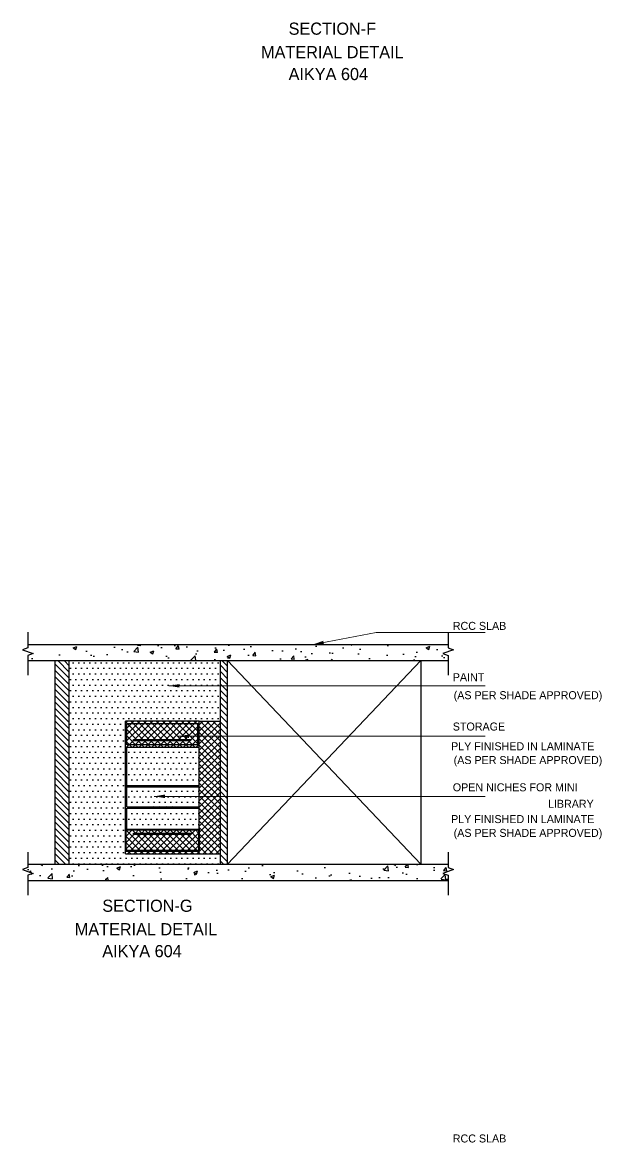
# Model space of a CAD drawing. Header units: millimetres. Extents: x -184691 to 158232, y -112569 to 33289.
# Drawn here: x -18979 to -10741, y -93144 to -77219 of the extents above; entities that cross this region are included whole.
import ezdxf

# ---------------------------------------------------------------- set-up
doc = ezdxf.new("R2010")
doc.units = ezdxf.units.MM
doc.header["$LTSCALE"] = 10
for name, color, linetype in [('A--HATCH-1', 8, 'Continuous'), ('A--SPACEREF', 3, 'Continuous'), ('DIMM-1', 1, 'Continuous')]:
    doc.layers.add(name, color=color, linetype=linetype)
doc.styles.add('ISO', font='isocp2.shx', dxfattribs={"width": 0.8})
doc.dimstyles.new('A-DIM-100', dxfattribs={"dimscale": 100, "dimtxt": 2.25, "dimasz": 1.5, "dimexe": 1, "dimexo": 0.5, "dimgap": 0, "dimtad": 0, "dimdec": 0, "dimzin": 12, "dimdsep": 46, "dimtxsty": 'ISO', "dimblk": 'ARCHTICK', "dimcen": 1, "dimdle": 1, "dimclrd": 8, "dimclre": 8, "dimclrt": 256, "dimadec": 0, "dimazin": 3, "dimtfac": 1, "dimtdec": 0, "dimtmove": 1, "dimatfit": 2, "dimfxl": 1, "dimtvp": 0.75, "dimtolj": 1, "dimtzin": 12, "dimlwd": 18, "dimlwe": 18, "dimarcsym": 0})
pattern_1 = [(0, (-313135.76, -77113.61), (39.6875, 79.375), [0, -79.375])]
pattern_2 = [(45, (-313135.76, -77113.61), (-44.90128, 44.90128), []), (135, (-313135.76, -77113.61), (-44.90128, -44.90128), [])]

# ---------------------------------------------------------------- blocks, each defined once
blk = doc.blocks.new('_ArchTick')
at = {"color": 0, "const_width": 0.15}
blk.add_lwpolyline([(-0.5, -0.5), (0.5, 0.5)], dxfattribs=at)

msp = doc.modelspace()

# ---------------------------------------------------------------- hatches: boundary and pattern name
h = msp.add_hatch()
h.set_pattern_fill('AR-CONC', color=256, scale=3, style=0)
h.set_pattern_definition([(50, (-313135.76, -77113.6), (546.554, -47.81726), [57.15, -628.65]), (355, (-313135.76, -77113.6), (-105.7285, 573.1699), [45.72, -502.92]), (100.451, (-313090.2, -77117.6), (440.8275, 525.3501), [48.57, -534.27]), (46.1842, (-313135.76, -76961.2), (813.2371, -126.127), [85.725, -942.975]), (96.6356, (-313068, -76971.7), (712.2127, 742.2767), [72.855, -801.405]), (351.184, (-313135.8, -76961.2), (712.2138, 742.2754), [68.58, -754.38]), (21, (-313059.56, -76999.3), (454.84464, -306.79656), [57.15, -628.65]), (326, (-313059.56, -76999.3), (185.4061, 552.5639), [45.72, -502.92]), (71.4514, (-313021.66, -77024.9), (640.2495, 245.7686), [48.57, -534.27]), (37.5, (-313135.76, -77113.6), (9.26581, 253.66512), [0, -496.824, 0, -510.54, 0, -504.825]), (7.5, (-313135.76, -77113.6), (200.45899, 300.54172), [0, -291.084, 0, -485.394, 0, -192.405]), (327.5, (-313305.69, -77113.6), (406.77179, -17.18623), [0, -190.5, 0, -594.36, 0, -788.67]), (317.5, (-313381.9, -77113.6), (444.38754, 76.27947), [0, -247.65, 0, -394.716, 0, -560.07])])
h.paths.add_polyline_path([(-12847.3, -86136.2), (-12923.1, -86108.6), (-12923.1, -86061.6), (-18903.5, -86061.6), (-18903.5, -86108.6), (-18979.3, -86136.2), (-18827.6, -86191.4), (-18903.5, -86219), (-18903.5, -86290.2), (-12923.1, -86290.2), (-12923.1, -86219), (-12998.9, -86191.4)])
h.paths.add_polyline_path([(-12923.1, -89343.6), (-12998.9, -89316), (-12847.3, -89260.8), (-12923.1, -89233.2), (-12923.1, -89186.2), (-18903.5, -89186.2), (-18903.5, -89233.2), (-18979.3, -89260.8), (-18827.6, -89316), (-18903.5, -89343.6), (-18903.5, -89417.4), (-12923.1, -89417.4)])
h = msp.add_hatch()
h.set_pattern_fill('DOTS', color=256, scale=50, style=0)
h.set_pattern_definition(pattern_1)
h.paths.add_polyline_path([(-16163.3, -86290.2), (-18313.3, -86290.2), (-18313.3, -89186.2), (-16163.3, -89186.2), (-16163.3, -89036.2), (-16463.3, -89036.2), (-17513.3, -89036.2), (-17513.3, -87150.2), (-16463.3, -87150.2), (-16163.3, -87150.2)])
h = msp.add_hatch()
h.set_pattern_fill('ANSI37', color=256, scale=20, style=0)
h.set_pattern_definition(pattern_2)
h.paths.add_polyline_path([(-16163.3, -87150.2), (-16463.3, -87150.2), (-16463.3, -89036.2), (-16163.3, -89036.2)])
h.paths.add_polyline_path([(-16463.3, -87150.2), (-17513.3, -87150.2), (-17513.3, -88688.2), (-17493.3, -88688.2), (-17493.3, -88388.2), (-16463.3, -88388.2), (-16463.3, -88368.2), (-17493.3, -88368.2), (-17493.3, -88088.2), (-16463.3, -88088.2), (-16463.3, -88068.2), (-17493.3, -88068.2), (-17493.3, -87526.2), (-16463.3, -87526.2), (-16463.3, -87488.2), (-17493.3, -87488.2), (-17493.3, -87188.2), (-16463.3, -87188.2)])
h.paths.add_polyline_path([(-16463.3, -89000.2), (-17513.3, -89000.2), (-17513.3, -89036.2), (-16463.3, -89036.2)])
h.paths.add_polyline_path([(-16473.3, -88698.2), (-17503.3, -88698.2), (-17503.3, -88990.2), (-16473.3, -88990.2)])
h.paths.add_polyline_path([(-16590.1, -88765.2), (-17096.4, -88765.2), (-17399.9, -88765.2), (-17399.9, -88744.2), (-16800.2, -88744.2), (-16590.1, -88744.2)], flags=16)
h.paths.add_polyline_path([(-16483.3, -87188.2), (-17493.3, -87188.2), (-17493.3, -87488.2), (-16483.3, -87488.2)], flags=16)
h.paths.add_polyline_path([(-16590.1, -87412.2), (-16590.1, -87433.1), (-17096.4, -87433.1), (-17399.9, -87433.1), (-17399.9, -87412.2), (-16800.2, -87412.2)], flags=0)
h = msp.add_hatch()
h.set_pattern_fill('DOTS', color=256, scale=50, style=0)
h.set_pattern_definition(pattern_1)
h.paths.add_polyline_path([(-16463.3, -88068.2), (-16463.3, -87526.2), (-17493.3, -87526.2), (-17493.3, -88068.2)])
h.paths.add_polyline_path([(-17493.3, -88088.2), (-17493.3, -88368.2), (-16463.3, -88368.2), (-16463.3, -88088.2)])
h.paths.add_polyline_path([(-17493.3, -88388.2), (-17493.3, -88688.2), (-16463.3, -88688.2), (-16463.3, -88388.2)])
h = msp.add_hatch()
h.set_pattern_fill('ANSI37', color=256, scale=20, style=0)
h.set_pattern_definition(pattern_2)
h.paths.add_polyline_path([(-16463.3, -88688.2), (-17513.3, -88688.2), (-17513.3, -89000.2), (-16463.3, -89000.2)])
h.paths.add_polyline_path([(-16473.3, -88698.2), (-16473.3, -88990.2), (-17503.3, -88990.2), (-17503.3, -88698.2)], flags=16)
h.paths.add_polyline_path([(-16590.1, -88744.2), (-16590.1, -88765.2), (-17096.4, -88765.2), (-17399.9, -88765.2), (-17399.9, -88744.2), (-16800.2, -88744.2)], flags=0)
at = {"layer": 'A--HATCH-1'}
h = msp.add_hatch(dxfattribs=at)
h.set_pattern_fill('ANSI31', color=256, scale=20, angle=-90, style=0)
h.set_pattern_definition([(315, (-313135.76, -77113.61), (44.90128, 44.90128), [])])
h.paths.add_polyline_path([(-18513.3, -89186.2), (-18313.3, -89186.2), (-18313.3, -86290.2), (-18513.3, -86290.2)])
h.paths.add_polyline_path([(-16063.3, -86290.2), (-16163.3, -86290.2), (-16163.3, -89186.2), (-16063.3, -89186.2)])

# ---------------------------------------------------------------- linework, layer by layer
for p, q in [((-18903.5, -86061.6), (-12923.1, -86061.6)), ((-18903.5, -86290.2), (-12923.1, -86290.2)), ((-18513.3, -89186.2), (-18513.3, -86290.2)), ((-18313.3, -89186.2), (-18313.3, -86290.2)), ((-16163.3, -89186.2), (-16163.3, -86290.2)), ((-16063.3, -89186.2), (-16063.3, -86290.2)), ((-16063.3, -89186.2), (-13313.3, -86290.2)), ((-13313.3, -89186.2), (-16063.3, -86290.2)), ((-13313.3, -86290.2), (-13313.3, -89186.2)), ((-17513.3, -89036.2), (-17513.3, -87150.2)), ((-16463.3, -87150.2), (-17513.3, -87150.2)), ((-17493.3, -87488.2), (-17493.3, -87188.2)), ((-16463.3, -87188.2), (-17493.3, -87188.2)), ((-16483.3, -87488.2), (-16483.3, -87188.2)), ((-16463.3, -89036.2), (-16463.3, -87150.2)), ((-16463.3, -87150.2), (-16163.3, -87150.2)), ((-16463.3, -87488.2), (-17493.3, -87488.2)), ((-17493.3, -88068.2), (-17493.3, -87526.2)), ((-16463.3, -87526.2), (-17493.3, -87526.2)), ((-17493.3, -88068.2), (-16463.3, -88068.2)), ((-17493.3, -88368.2), (-17493.3, -88088.2)), ((-17493.3, -88088.2), (-16463.3, -88088.2)), ((-17493.3, -88368.2), (-16463.3, -88368.2)), ((-17493.3, -88688.2), (-17493.3, -88388.2)), ((-17493.3, -88388.2), (-16463.3, -88388.2)), ((-17513.3, -88688.2), (-16463.3, -88688.2)), ((-17513.3, -89000.2), (-16463.3, -89000.2)), ((-17503.3, -89000.2), (-16463.3, -89000.2)), ((-17513.3, -89036.2), (-16463.3, -89036.2)), ((-17503.3, -89036.2), (-16463.3, -89036.2)), ((-16463.3, -89036.2), (-16163.3, -89036.2)), ((-18903.5, -89186.2), (-12923.1, -89186.2)), ((-18903.5, -89417.4), (-12923.1, -89417.4))]:
    msp.add_line(p, q)
at = {"linetype": 'Continuous'}
for points in [[(-18903.5, -85887.8), (-18903.5, -86108.6), (-18979.3, -86136.2), (-18827.6, -86191.4), (-18903.5, -86219), (-18903.5, -86499.6)], [(-12923.1, -85887.8), (-12923.1, -86108.6), (-12847.3, -86136.2), (-12998.9, -86191.4), (-12923.1, -86219), (-12923.1, -86499.6)], [(-18903.5, -89012.4), (-18903.5, -89233.2), (-18979.3, -89260.8), (-18827.6, -89316), (-18903.5, -89343.6), (-18903.5, -89624.2)], [(-12923.1, -89012.4), (-12923.1, -89233.2), (-12847.3, -89260.8), (-12998.9, -89316), (-12923.1, -89343.6), (-12923.1, -89624.2)]]:
    msp.add_lwpolyline(points, dxfattribs=at)
at = {"elevation": 0}
for points in [[(-16800.2, -87433.1), (-17399.9, -87433.1), (-17399.9, -87412.2), (-16800.2, -87412.2)], [(-17096.4, -87412.2), (-16590.1, -87412.2), (-16590.1, -87433.1), (-17096.4, -87433.1)], [(-16800.2, -88765.2), (-17399.9, -88765.2), (-17399.9, -88744.2), (-16800.2, -88744.2)], [(-17096.4, -88744.2), (-16590.1, -88744.2), (-16590.1, -88765.2), (-17096.4, -88765.2)]]:
    msp.add_lwpolyline(points, dxfattribs=at)
for points in [[(-17513.3, -88688.2), (-16463.3, -88688.2), (-16463.3, -89000.2), (-17513.3, -89000.2)], [(-17503.3, -88698.2), (-16473.3, -88698.2), (-16473.3, -88990.2), (-17503.3, -88990.2)]]:
    msp.add_lwpolyline(points, close=True, dxfattribs=at)

# ---------------------------------------------------------------- texts
at = {"layer": 'A--SPACEREF'}
for s, height, p in [('RCC SLAB', 113.76, (-12857.9, -85854.7)), ('PAINT', 113.76, (-12857.9, -86583.9)), ('(AS PER SHADE APPROVED)', 113.758, (-12845.3, -86839.8)), ('STORAGE', 113.76, (-12857.9, -87285.5)), ('PLY FINISHED IN LAMINATE', 113.758, (-12882.3, -87566.2)), ('(AS PER SHADE APPROVED)', 113.758, (-12845.3, -87762.2)), ('OPEN NICHES FOR MINI', 113.758, (-12857.9, -88149.5)), ('LIBRARY', 113.76, (-11504.2, -88383.7)), ('PLY FINISHED IN LAMINATE', 113.758, (-12882.3, -88601.5)), ('(AS PER SHADE APPROVED)', 113.758, (-12845.3, -88797.5)), ('RCC SLAB', 113.76, (-12857.9, -93141.9))]:
    msp.add_text(s, height=height, dxfattribs=at).set_placement(p)
at = {"layer": 'DIMM-1'}
for s, height, p in [('SECTION-F', 172.62, (-15192.7, -77393.8)), ('MATERIAL DETAIL', 172.617, (-15584.1, -77727.7)), ('AIKYA 604', 172.62, (-15192.7, -78038.8)), ('SECTION-G', 172.62, (-17842.7, -89862.6)), ('MATERIAL DETAIL', 172.617, (-18234.1, -90196.5)), ('AIKYA 604', 172.62, (-17842.7, -90507.6))]:
    msp.add_text(s, height=height, dxfattribs=at).set_placement(p)

# ---------------------------------------------------------------- leaders
for points in [[(-14843, -86061.6), (-13950.1, -85892.8), (-12395.4, -85892.8)], [(-16897, -86650.1), (-12395.4, -86650.1)], [(-16760.2, -87366.9), (-12395.4, -87366.9)], [(-17103.3, -88221.1), (-12395.4, -88221.1)]]:
    msp.add_leader(points, dimstyle='A-DIM-100', override={"dimgap": 0, "dimtad": 0, "dimfxl": 0.18})

doc.saveas('drawing.dxf')
